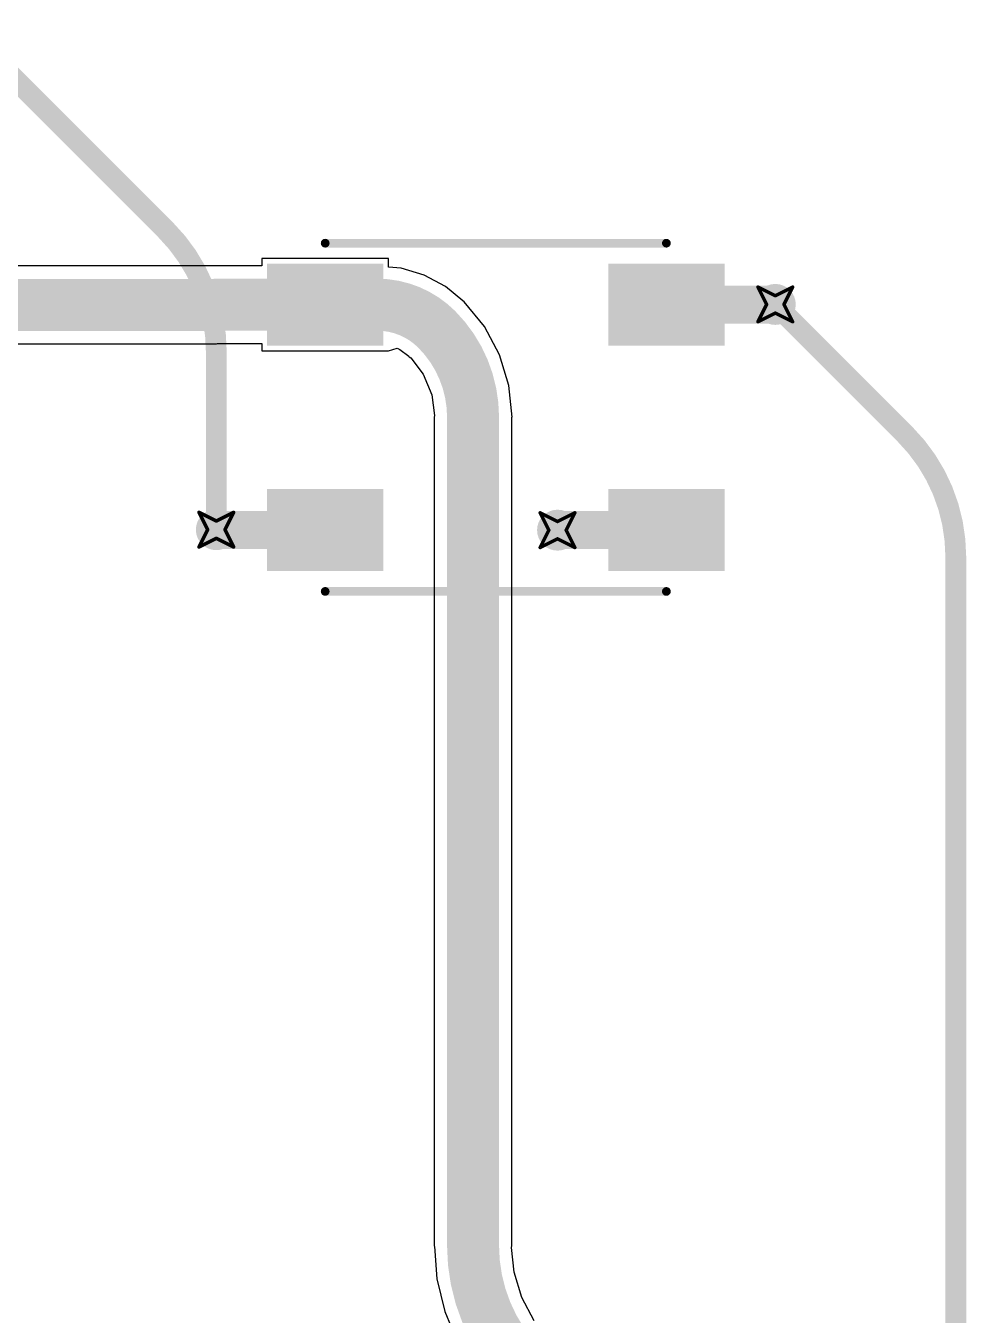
# Model space of a CAD drawing. Header units: inches. Extents: x -11 to 1110, y -7 to 455.
# Drawn here: x 581.15 to 594.93, y 161.33 to 180.21 of the extents above; entities that cross this region are included whole.
import ezdxf

# ---------------------------------------------------------------- set-up
doc = ezdxf.new("R2010")
doc.units = ezdxf.units.IN
for name, color, linetype in [('Bottom Layer', 5, 'Continuous'), ('Drill Drawing', 1, 'Continuous'), ('Top Layer', 1, 'Continuous'), ('Top Overlay', 2, 'Continuous'), ('Top Paste', 8, 'Continuous'), ('Top Solder', 216, 'Continuous'), ('Via Holes', 16, 'Continuous')]:
    doc.layers.add(name, color=color, linetype=linetype)

# ---------------------------------------------------------------- blocks, each defined once
blk = doc.blocks.new('WS2812B_B_W_202')
at = {"layer": 'Top Layer'}
for points in [[(-3.25, 2.15), (-1.75, 2.15), (-1.75, 1.15), (-3.25, 1.15)], [(3.25, 1.15), (1.75, 1.15), (1.75, 2.15), (3.25, 2.15)], [(-3.25, -1.15), (-1.75, -1.15), (-1.75, -2.15), (-3.25, -2.15)], [(1.75, -1.15), (3.25, -1.15), (3.25, -2.15), (1.75, -2.15)]]:
    blk.add_hatch(color=1, dxfattribs=at).paths.add_polyline_path(points)
at = {"layer": 'Top Paste'}
for points in [[(-3.25, 2.15), (-1.75, 2.15), (-1.75, 1.15), (-3.25, 1.15)], [(3.25, 1.15), (1.75, 1.15), (1.75, 2.15), (3.25, 2.15)], [(-3.25, -1.15), (-1.75, -1.15), (-1.75, -2.15), (-3.25, -2.15)], [(1.75, -1.15), (3.25, -1.15), (3.25, -2.15), (1.75, -2.15)]]:
    blk.add_hatch(color=8, dxfattribs=at).paths.add_polyline_path(points)
at = {"layer": 'Top Solder'}
for points in [[(-3.352, 2.252), (-1.648, 2.252), (-1.648, 1.048), (-3.352, 1.048)], [(3.352, 1.048), (1.648, 1.048), (1.648, 2.252), (3.352, 2.252)], [(-3.352, -1.048), (-1.648, -1.048), (-1.648, -2.252), (-3.352, -2.252)], [(1.648, -1.048), (3.352, -1.048), (3.352, -2.252), (1.648, -2.252)]]:
    blk.add_hatch(color=216, dxfattribs=at).paths.add_polyline_path(points)
at = {"layer": 'Top Overlay'}
for points in [[(-2.5, 2.551, 0.127, 0.127, 0), (2.5, 2.551, 0.127, 0.127, 0)], [(-3.556, 1.803, 0.254, 0.254, 0), (-3.429, 1.676, 0.254, 0.254, 0)], [(-3.556, 1.549, 0.254, 0.254, 0), (-3.556, 1.803, 0.254, 0.254, 0)], [(-3.556, 1.549, 0.254, 0.254, 0), (-3.429, 1.676, 0.254, 0.254, 0)], [(-2.5, -2.551, 0.127, 0.127, 0), (2.5, -2.551, 0.127, 0.127, 0)]]:
    blk.add_lwpolyline(points, format="xyseb", dxfattribs=at)
for points in [[(-2.532, 2.551, 0.0635, 0.0635, 1), (-2.468, 2.551, 0.0635, 0.0635, 1)], [(2.468, 2.551, 0.0635, 0.0635, 1), (2.532, 2.551, 0.0635, 0.0635, 1)], [(-3.619, 1.803, 0.127, 0.127, 1), (-3.493, 1.803, 0.127, 0.127, 1)], [(-3.619, 1.803, 0.127, 0.127, 1), (-3.493, 1.803, 0.127, 0.127, 1)], [(-3.493, 1.676, 0.127, 0.127, 1), (-3.365, 1.676, 0.127, 0.127, 1)], [(-3.493, 1.676, 0.127, 0.127, 1), (-3.365, 1.676, 0.127, 0.127, 1)], [(-3.619, 1.549, 0.127, 0.127, 1), (-3.493, 1.549, 0.127, 0.127, 1)], [(-3.619, 1.549, 0.127, 0.127, 1), (-3.493, 1.549, 0.127, 0.127, 1)], [(-2.532, -2.551, 0.0635, 0.0635, 1), (-2.468, -2.551, 0.0635, 0.0635, 1)], [(2.468, -2.551, 0.0635, 0.0635, 1), (2.532, -2.551, 0.0635, 0.0635, 1)]]:
    blk.add_lwpolyline(points, format="xyseb", close=True, dxfattribs=at)

msp = doc.modelspace()

# ---------------------------------------------------------------- hatches: boundary and pattern name
at = {"layer": 'Bottom Layer'}
h = msp.add_hatch(color=5, dxfattribs=at)
edge = h.paths.add_edge_path()
edge.add_arc((592.134, 176.133), 0.3, 0, 360)
h = msp.add_hatch(color=5, dxfattribs=at)
edge = h.paths.add_edge_path()
edge.add_arc((583.943, 172.833), 0.3, 0, 360)
h = msp.add_hatch(color=5, dxfattribs=at)
edge = h.paths.add_edge_path()
edge.add_arc((588.943, 172.826), 0.3, 0, 360)
at = {"layer": 'Top Layer'}
h = msp.add_hatch(color=1, dxfattribs=at)
edge = h.paths.add_edge_path()
edge.add_arc((592.134, 176.133), 0.3, 0, 360)
h = msp.add_hatch(color=1, dxfattribs=at)
edge = h.paths.add_edge_path()
edge.add_arc((583.943, 172.833), 0.3, 0, 360)
h = msp.add_hatch(color=1, dxfattribs=at)
edge = h.paths.add_edge_path()
edge.add_arc((588.943, 172.826), 0.3, 0, 360)
at = {"layer": 'Via Holes'}
h = msp.add_hatch(color=7, dxfattribs=at)
edge = h.paths.add_edge_path()
edge.add_arc((592.134, 176.133), 0.15, 0, 360)
h = msp.add_hatch(color=7, dxfattribs=at)
edge = h.paths.add_edge_path()
edge.add_arc((583.943, 172.833), 0.15, 0, 360)
h = msp.add_hatch(color=7, dxfattribs=at)
edge = h.paths.add_edge_path()
edge.add_arc((588.943, 172.826), 0.15, 0, 360)

# ---------------------------------------------------------------- linework, layer by layer
at = {"layer": 'Bottom Layer'}
for points in [[(580.363, 180.062, 0.305, 0.305, 0), (583.199, 177.226, 0.305, 0.305, 0)], [(583.199, 177.226, 0.305, 0.305, -0.198912), (583.943, 175.43, 0.305, 0.305, 0)], [(592.134, 176.133, 0.305, 0.305, 0), (594.035, 174.231, 0.305, 0.305, 0)], [(583.943, 172.833, 0.305, 0.305, 0), (583.943, 175.43, 0.305, 0.305, 0)], [(594.035, 174.231, 0.305, 0.305, -0.198912), (594.779, 172.435, 0.305, 0.305, 0)], [(594.779, 157.008, 0.305, 0.305, 0), (594.779, 172.435, 0.305, 0.305, 0)]]:
    msp.add_lwpolyline(points, format="xyseb", dxfattribs=at)
for points in [[(583.123, 177.226, 0.152, 0.152, 1), (583.275, 177.226, 0.152, 0.152, 1)], [(583.123, 177.226, 0.152, 0.152, 1), (583.275, 177.226, 0.152, 0.152, 1)], [(592.058, 176.133, 0.152, 0.152, 1), (592.21, 176.133, 0.152, 0.152, 1)], [(583.867, 175.43, 0.152, 0.152, 1), (584.019, 175.43, 0.152, 0.152, 1)], [(583.867, 175.43, 0.152, 0.152, 1), (584.019, 175.43, 0.152, 0.152, 1)], [(593.959, 174.231, 0.152, 0.152, 1), (594.112, 174.231, 0.152, 0.152, 1)], [(593.959, 174.231, 0.152, 0.152, 1), (594.112, 174.231, 0.152, 0.152, 1)], [(583.867, 172.833, 0.152, 0.152, 1), (584.019, 172.833, 0.152, 0.152, 1)], [(594.703, 172.435, 0.152, 0.152, 1), (594.856, 172.435, 0.152, 0.152, 1)], [(594.703, 172.435, 0.152, 0.152, 1), (594.856, 172.435, 0.152, 0.152, 1)]]:
    msp.add_lwpolyline(points, format="xyseb", close=True, dxfattribs=at)
at = {"layer": 'Drill Drawing'}
for points in [[(591.88, 176.387, 0.0508, 0.0508, 0), (592.134, 176.26, 0.0508, 0.0508, 0)], [(591.88, 176.387, 0.0508, 0.0508, 0), (592.007, 176.133, 0.0508, 0.0508, 0)], [(592.134, 176.26, 0.0508, 0.0508, 0), (592.388, 176.387, 0.0508, 0.0508, 0)], [(592.261, 176.133, 0.0508, 0.0508, 0), (592.388, 176.387, 0.0508, 0.0508, 0)], [(591.88, 175.879, 0.0508, 0.0508, 0), (592.007, 176.133, 0.0508, 0.0508, 0)], [(592.261, 176.133, 0.0508, 0.0508, 0), (592.388, 175.879, 0.0508, 0.0508, 0)], [(591.88, 175.879, 0.0508, 0.0508, 0), (592.134, 176.006, 0.0508, 0.0508, 0)], [(592.134, 176.006, 0.0508, 0.0508, 0), (592.388, 175.879, 0.0508, 0.0508, 0)], [(583.689, 173.087, 0.0508, 0.0508, 0), (583.943, 172.96, 0.0508, 0.0508, 0)], [(583.689, 173.087, 0.0508, 0.0508, 0), (583.816, 172.833, 0.0508, 0.0508, 0)], [(583.943, 172.96, 0.0508, 0.0508, 0), (584.197, 173.087, 0.0508, 0.0508, 0)], [(584.07, 172.833, 0.0508, 0.0508, 0), (584.197, 173.087, 0.0508, 0.0508, 0)], [(588.689, 173.08, 0.0508, 0.0508, 0), (588.943, 172.953, 0.0508, 0.0508, 0)], [(588.689, 173.08, 0.0508, 0.0508, 0), (588.816, 172.826, 0.0508, 0.0508, 0)], [(588.943, 172.953, 0.0508, 0.0508, 0), (589.197, 173.08, 0.0508, 0.0508, 0)], [(589.07, 172.826, 0.0508, 0.0508, 0), (589.197, 173.08, 0.0508, 0.0508, 0)], [(583.689, 172.579, 0.0508, 0.0508, 0), (583.816, 172.833, 0.0508, 0.0508, 0)], [(584.07, 172.833, 0.0508, 0.0508, 0), (584.197, 172.579, 0.0508, 0.0508, 0)], [(588.689, 172.572, 0.0508, 0.0508, 0), (588.816, 172.826, 0.0508, 0.0508, 0)], [(589.07, 172.826, 0.0508, 0.0508, 0), (589.197, 172.572, 0.0508, 0.0508, 0)], [(583.689, 172.579, 0.0508, 0.0508, 0), (583.943, 172.706, 0.0508, 0.0508, 0)], [(583.943, 172.706, 0.0508, 0.0508, 0), (584.197, 172.579, 0.0508, 0.0508, 0)], [(588.689, 172.572, 0.0508, 0.0508, 0), (588.943, 172.699, 0.0508, 0.0508, 0)], [(588.943, 172.699, 0.0508, 0.0508, 0), (589.197, 172.572, 0.0508, 0.0508, 0)]]:
    msp.add_lwpolyline(points, format="xyseb", dxfattribs=at)
for points in [[(591.867, 176.387, 0.0254, 0.0254, 1), (591.893, 176.387, 0.0254, 0.0254, 1)], [(591.867, 176.387, 0.0254, 0.0254, 1), (591.893, 176.387, 0.0254, 0.0254, 1)], [(592.121, 176.26, 0.0254, 0.0254, 1), (592.147, 176.26, 0.0254, 0.0254, 1)], [(592.121, 176.26, 0.0254, 0.0254, 1), (592.147, 176.26, 0.0254, 0.0254, 1)], [(592.375, 176.387, 0.0254, 0.0254, 1), (592.401, 176.387, 0.0254, 0.0254, 1)], [(592.375, 176.387, 0.0254, 0.0254, 1), (592.401, 176.387, 0.0254, 0.0254, 1)], [(591.994, 176.133, 0.0254, 0.0254, 1), (592.02, 176.133, 0.0254, 0.0254, 1)], [(591.994, 176.133, 0.0254, 0.0254, 1), (592.02, 176.133, 0.0254, 0.0254, 1)], [(592.248, 176.133, 0.0254, 0.0254, 1), (592.274, 176.133, 0.0254, 0.0254, 1)], [(592.248, 176.133, 0.0254, 0.0254, 1), (592.274, 176.133, 0.0254, 0.0254, 1)], [(591.867, 175.879, 0.0254, 0.0254, 1), (591.893, 175.879, 0.0254, 0.0254, 1)], [(591.867, 175.879, 0.0254, 0.0254, 1), (591.893, 175.879, 0.0254, 0.0254, 1)], [(592.121, 176.006, 0.0254, 0.0254, 1), (592.147, 176.006, 0.0254, 0.0254, 1)], [(592.121, 176.006, 0.0254, 0.0254, 1), (592.147, 176.006, 0.0254, 0.0254, 1)], [(592.375, 175.879, 0.0254, 0.0254, 1), (592.401, 175.879, 0.0254, 0.0254, 1)], [(592.375, 175.879, 0.0254, 0.0254, 1), (592.401, 175.879, 0.0254, 0.0254, 1)], [(583.676, 173.087, 0.0254, 0.0254, 1), (583.701, 173.087, 0.0254, 0.0254, 1)], [(583.676, 173.087, 0.0254, 0.0254, 1), (583.701, 173.087, 0.0254, 0.0254, 1)], [(584.184, 173.087, 0.0254, 0.0254, 1), (584.209, 173.087, 0.0254, 0.0254, 1)], [(584.184, 173.087, 0.0254, 0.0254, 1), (584.209, 173.087, 0.0254, 0.0254, 1)], [(588.676, 173.08, 0.0254, 0.0254, 1), (588.701, 173.08, 0.0254, 0.0254, 1)], [(588.676, 173.08, 0.0254, 0.0254, 1), (588.701, 173.08, 0.0254, 0.0254, 1)], [(589.184, 173.08, 0.0254, 0.0254, 1), (589.209, 173.08, 0.0254, 0.0254, 1)], [(589.184, 173.08, 0.0254, 0.0254, 1), (589.209, 173.08, 0.0254, 0.0254, 1)], [(583.803, 172.833, 0.0254, 0.0254, 1), (583.828, 172.833, 0.0254, 0.0254, 1)], [(583.803, 172.833, 0.0254, 0.0254, 1), (583.828, 172.833, 0.0254, 0.0254, 1)], [(583.93, 172.96, 0.0254, 0.0254, 1), (583.955, 172.96, 0.0254, 0.0254, 1)], [(583.93, 172.96, 0.0254, 0.0254, 1), (583.955, 172.96, 0.0254, 0.0254, 1)], [(584.057, 172.833, 0.0254, 0.0254, 1), (584.082, 172.833, 0.0254, 0.0254, 1)], [(584.057, 172.833, 0.0254, 0.0254, 1), (584.082, 172.833, 0.0254, 0.0254, 1)], [(588.803, 172.826, 0.0254, 0.0254, 1), (588.828, 172.826, 0.0254, 0.0254, 1)], [(588.803, 172.826, 0.0254, 0.0254, 1), (588.828, 172.826, 0.0254, 0.0254, 1)], [(588.93, 172.953, 0.0254, 0.0254, 1), (588.955, 172.953, 0.0254, 0.0254, 1)], [(588.93, 172.953, 0.0254, 0.0254, 1), (588.955, 172.953, 0.0254, 0.0254, 1)], [(589.057, 172.826, 0.0254, 0.0254, 1), (589.082, 172.826, 0.0254, 0.0254, 1)], [(589.057, 172.826, 0.0254, 0.0254, 1), (589.082, 172.826, 0.0254, 0.0254, 1)], [(583.93, 172.706, 0.0254, 0.0254, 1), (583.955, 172.706, 0.0254, 0.0254, 1)], [(583.93, 172.706, 0.0254, 0.0254, 1), (583.955, 172.706, 0.0254, 0.0254, 1)], [(588.93, 172.699, 0.0254, 0.0254, 1), (588.955, 172.699, 0.0254, 0.0254, 1)], [(588.93, 172.699, 0.0254, 0.0254, 1), (588.955, 172.699, 0.0254, 0.0254, 1)], [(583.676, 172.579, 0.0254, 0.0254, 1), (583.701, 172.579, 0.0254, 0.0254, 1)], [(583.676, 172.579, 0.0254, 0.0254, 1), (583.701, 172.579, 0.0254, 0.0254, 1)], [(584.184, 172.579, 0.0254, 0.0254, 1), (584.209, 172.579, 0.0254, 0.0254, 1)], [(584.184, 172.579, 0.0254, 0.0254, 1), (584.209, 172.579, 0.0254, 0.0254, 1)], [(588.676, 172.572, 0.0254, 0.0254, 1), (588.701, 172.572, 0.0254, 0.0254, 1)], [(588.676, 172.572, 0.0254, 0.0254, 1), (588.701, 172.572, 0.0254, 0.0254, 1)], [(589.184, 172.572, 0.0254, 0.0254, 1), (589.209, 172.572, 0.0254, 0.0254, 1)], [(589.184, 172.572, 0.0254, 0.0254, 1), (589.209, 172.572, 0.0254, 0.0254, 1)]]:
    msp.add_lwpolyline(points, format="xyseb", close=True, dxfattribs=at)
at = {"layer": 'Top Layer'}
for p, q in [((586.466, 176.807), (584.611, 176.807)), ((584.611, 176.807), (584.611, 176.699)), ((586.466, 176.68), (586.466, 176.807)), ((583.926, 176.696), (574.034, 176.696)), ((583.943, 176.699), (583.926, 176.696)), ((584.611, 176.699), (583.943, 176.699)), ((586.651, 176.662), (586.466, 176.68)), ((586.989, 176.56), (586.651, 176.662)), ((587.3, 176.393), (586.989, 176.56)), ((587.555, 176.184), (587.3, 176.393)), ((587.575, 176.171), (587.555, 176.184)), ((587.872, 175.809), (587.575, 176.171)), ((587.575, 176.171), (587.575, 176.171)), ((588.093, 175.395), (587.872, 175.809)), ((574.034, 175.556), (583.943, 175.556)), ((583.943, 175.556), (583.96, 175.559)), ((583.96, 175.559), (584.611, 175.559)), ((584.611, 175.559), (584.611, 175.451)), ((586.466, 175.451), (586.593, 175.491)), ((586.593, 175.491), (586.633, 175.474)), ((584.611, 175.451), (586.466, 175.451)), ((586.466, 175.451), (586.466, 175.451)), ((586.633, 175.474), (586.762, 175.375)), ((586.762, 175.375), (586.769, 175.365)), ((586.769, 175.365), (586.792, 175.35)), ((586.792, 175.35), (586.976, 175.11)), ((588.23, 174.947), (588.093, 175.395)), ((586.976, 175.11), (587.102, 174.806)), ((588.276, 174.48), (588.23, 174.947)), ((587.102, 174.806), (587.141, 174.508)), ((587.141, 174.508), (587.135, 174.48)), ((587.135, 174.48), (587.135, 162.342)), ((588.275, 162.342), (588.275, 174.48)), ((588.275, 174.48), (588.276, 174.48)), ((587.135, 162.342), (587.138, 162.331)), ((587.138, 162.331), (587.175, 161.856)), ((588.27, 162.316), (588.275, 162.342)), ((588.305, 161.956), (588.27, 162.316)), ((588.418, 161.585), (588.305, 161.956)), ((587.175, 161.856), (587.289, 161.382)), ((588.601, 161.243), (588.418, 161.585)), ((587.289, 161.382), (587.476, 160.931))]:
    msp.add_line(p, q, dxfattribs=at)
for points in [[(574.034, 176.126, 0.762, 0.762, 0), (583.943, 176.126, 0.762, 0.762, 0)], [(583.943, 176.129, 0.762, 0.762, 0), (585.538, 176.129, 0.762, 0.762, 0)], [(585.538, 176.129, 0.762, 0.762, 0), (586.3, 176.129, 0.762, 0.762, 0)], [(586.3, 176.129, 0.762, 0.762, -0.198912), (587.172, 175.768, 0.762, 0.762, 0)], [(590.538, 176.129, 0.559, 0.559, 0), (592.134, 176.129, 0.559, 0.559, 0)], [(587.172, 175.768, 0.762, 0.762, -0.198912), (587.705, 174.48, 0.762, 0.762, 0)], [(587.705, 162.342, 0.762, 0.762, 0), (587.705, 174.48, 0.762, 0.762, 0)], [(583.943, 172.829, 0.559, 0.559, 0), (585.538, 172.829, 0.559, 0.559, 0)], [(588.943, 172.829, 0.559, 0.559, 0), (590.538, 172.829, 0.559, 0.559, 0)], [(588.449, 160.546, 0.762, 0.762, -0.198912), (587.705, 162.342, 0.762, 0.762, 0)]]:
    msp.add_lwpolyline(points, format="xyseb", dxfattribs=at)
for points in [[(583.752, 176.129, 0.381, 0.381, 1), (584.133, 176.129, 0.381, 0.381, 1)], [(583.752, 176.126, 0.381, 0.381, 1), (584.133, 176.126, 0.381, 0.381, 1)], [(585.348, 176.129, 0.381, 0.381, 1), (585.729, 176.129, 0.381, 0.381, 1)], [(585.348, 176.129, 0.381, 0.381, 1), (585.729, 176.129, 0.381, 0.381, 1)], [(586.109, 176.129, 0.381, 0.381, 1), (586.49, 176.129, 0.381, 0.381, 1)], [(586.109, 176.129, 0.381, 0.381, 1), (586.49, 176.129, 0.381, 0.381, 1)], [(590.399, 176.129, 0.279, 0.279, 1), (590.678, 176.129, 0.279, 0.279, 1)], [(591.994, 176.129, 0.279, 0.279, 1), (592.274, 176.129, 0.279, 0.279, 1)], [(586.981, 175.768, 0.381, 0.381, 1), (587.362, 175.768, 0.381, 0.381, 1)], [(586.981, 175.768, 0.381, 0.381, 1), (587.362, 175.768, 0.381, 0.381, 1)], [(587.515, 174.48, 0.381, 0.381, 1), (587.896, 174.48, 0.381, 0.381, 1)], [(587.515, 174.48, 0.381, 0.381, 1), (587.896, 174.48, 0.381, 0.381, 1)], [(583.803, 172.829, 0.279, 0.279, 1), (584.082, 172.829, 0.279, 0.279, 1)], [(585.399, 172.829, 0.279, 0.279, 1), (585.678, 172.829, 0.279, 0.279, 1)], [(588.803, 172.829, 0.279, 0.279, 1), (589.082, 172.829, 0.279, 0.279, 1)], [(590.399, 172.829, 0.279, 0.279, 1), (590.678, 172.829, 0.279, 0.279, 1)], [(587.515, 162.342, 0.381, 0.381, 1), (587.896, 162.342, 0.381, 0.381, 1)], [(587.515, 162.342, 0.381, 0.381, 1), (587.896, 162.342, 0.381, 0.381, 1)]]:
    msp.add_lwpolyline(points, format="xyseb", close=True, dxfattribs=at)

# ---------------------------------------------------------------- block references
msp.add_blockref('WS2812B_B_W_202', (588.038, 174.479))

doc.saveas('drawing.dxf')
